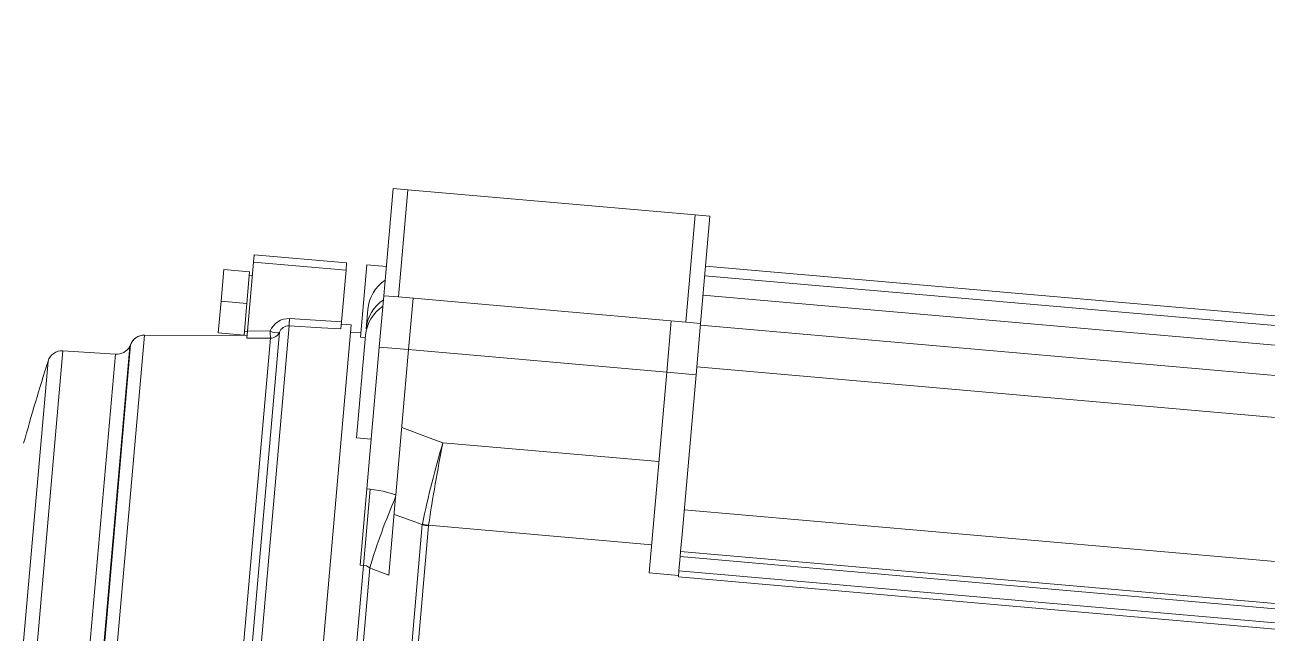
# Model space of a CAD drawing. Header units: inches. Extents: x 191440 to 383551, y 141400 to 284946.
# Drawn here: x 191696.481 to 191696.8392, y 141505.7998 to 141505.9751 of the extents above; entities that cross this region are included whole.
import ezdxf

# ---------------------------------------------------------------- set-up
doc = ezdxf.new("R2010")
doc.units = ezdxf.units.IN
doc.header["$MEASUREMENT"] = 0
doc.layers.add('MOTOR', color=140, linetype='Continuous', lineweight=9)
doc.layers.add('Sanitary', color=6, linetype='Continuous')
doc.styles.add('ROMANS', font='romans', dxfattribs={"height": 1})
doc.dimstyles.new('osama', dxfattribs={"dimtxt": 50, "dimasz": 45, "dimexe": 0.18, "dimexo": 0.0625, "dimgap": 0.2, "dimtad": 0, "dimdec": 0, "dimzin": 0, "dimdsep": 46, "dimtxsty": 'ROMANS', "dimcen": 0, "dimse1": 1, "dimse2": 1, "dimclrd": 3, "dimclre": 3, "dimclrt": 5, "dimadec": 0, "dimazin": 0, "dimtfac": 0.6, "dimtdec": 0, "dimtmove": 2, "dimatfit": 3, "dimfxl": 1, "dimtolj": 1, "dimtzin": 0, "dimarcsym": 0})

msp = doc.modelspace()

# ---------------------------------------------------------------- linework, layer by layer
msp.add_circle((191696.5306204692, 141505.7278839571, -678.405), 1.7578125)
at = {"layer": 'MOTOR', "linetype": 'Continuous'}
for p, q in [((191696.5845065684, 141505.8970449361, -678.405), (191696.587210734, 141505.9279536897, -678.405)), ((191696.587210734, 141505.9279536897, -678.405), (191696.591425564, 141505.9275849398, -678.405)), ((191696.591425564, 141505.9275849398, -678.405), (191696.5887213985, 141505.8966761862, -678.405)), ((191696.591425564, 141505.9275849398, -678.405), (191696.6743172214, 141505.9203328595, -678.405)), ((191696.6716130558, 141505.8894241059, -678.405), (191696.6743172214, 141505.9203328595, -678.405)), ((191696.6743172214, 141505.9203328595, -678.405), (191696.6785320514, 141505.9199641097, -678.405)), ((191696.6785320514, 141505.9199641097, -678.405), (191696.6758278859, 141505.8890553561, -678.405)), ((191696.5469176494, 141505.9067291478, -678.405), (191696.5470998563, 141505.9088117823, -678.405)), ((191696.5470998563, 141505.9088117823, -678.405), (191696.5737937799, 141505.9064763666, -678.405)), ((191696.5451786967, 141505.8868528273, -678.405), (191696.5469176494, 141505.9067291478, -678.405)), ((191696.573611573, 141505.9043937321, -678.405), (191696.5469176494, 141505.9067291478, -678.405)), ((191696.5737937799, 141505.9064763666, -678.405), (191696.573611573, 141505.9043937321, -678.405)), ((191696.577796972, 141505.8850798683, -678.405), (191696.5796242948, 141505.9059662626, -678.405)), ((191696.5852440681, 141505.9054745962, -678.405), (191696.5796242948, 141505.9059662626, -678.405)), ((191696.6772725211, 141505.9055676126, -678.405), (191696.9133030031, 141505.8849176212, -678.405)), ((191696.5375815245, 141505.8954875569, -678.405), (191696.5383804825, 141505.9046196886, -678.405)), ((191696.5383804825, 141505.9046196886, -678.405), (191696.5458266822, 141505.9039682305, -678.405)), ((191696.5450277241, 141505.8948360988, -678.405), (191696.5458266822, 141505.9039682305, -678.405)), ((191696.5465836065, 141505.9029110202, -678.405), (191696.5457406405, 141505.9029847702, -678.405)), ((191696.5723124481, 141505.8895446669, -678.405), (191696.573611573, 141505.9043937321, -678.405)), ((191696.6770300891, 141505.9027966025, -678.405), (191696.9130605711, 141505.8821466111, -678.405)), ((191696.5367825665, 141505.8863554251, -678.405), (191696.5375815245, 141505.8954875569, -678.405)), ((191696.5375815245, 141505.8954875569, -678.405), (191696.5450277241, 141505.8948360988, -678.405)), ((191696.5442287661, 141505.885703967, -678.405), (191696.5450277241, 141505.8948360988, -678.405)), ((191696.5832125419, 141505.8822541454, -678.405), (191696.5845065684, 141505.8970449361, -678.405)), ((191696.5887213985, 141505.8966761862, -678.405), (191696.5845065684, 141505.8970449361, -678.405)), ((191696.5887213985, 141505.8966761862, -678.405), (191696.6716130558, 141505.8894241059, -678.405)), ((191696.5929362285, 141505.8963074364, -678.405), (191696.591642202, 141505.8815166457, -678.405)), ((191696.6765383955, 141505.897176519, -678.405), (191696.9125688775, 141505.8765265276, -678.405)), ((191696.5794219081, 141505.8874714797, -678.405), (191696.5799136017, 141505.8930915631, -678.405)), ((191696.5572002135, 141505.888378889, -678.405), (191696.5431636306, 141505.7279400129, -678.405)), ((191696.5573069479, 141505.8904460334, -678.405), (191696.5723124481, 141505.8895446669, -678.405)), ((191696.5750672089, 141505.8886687415, -678.405), (191696.5589036739, 141505.7039186917, -678.405)), ((191696.5723124481, 141505.8895446669, -678.405), (191696.5721319588, 141505.8874816647, -678.405)), ((191696.5750672089, 141505.8886687415, -678.405), (191696.5722508848, 141505.8888409953, -678.405)), ((191696.6661041993, 141505.875002065, -678.405), (191696.6673982258, 141505.8897928558, -678.405)), ((191696.6758278859, 141505.8890553561, -678.405), (191696.6716130558, 141505.8894241059, -678.405)), ((191696.6758278859, 141505.8890553561, -678.405), (191696.6745338594, 141505.8742645654, -678.405)), ((191696.6757813742, 141505.8885237256, -678.405), (191696.9118118562, 141505.8678737342, -678.405)), ((191696.5154780932, 141505.8856858422, -678.405), (191696.5013673733, 141505.7243995752, -678.405)), ((191696.5154780932, 141505.8856858422, -678.405), (191696.5154963744, 141505.8857015359, -678.405)), ((191696.5450674589, 141505.8855813726, -678.405), (191696.5154780932, 141505.8856858422, -678.405)), ((191696.5367825665, 141505.8863554251, -678.405), (191696.5442287661, 141505.885703967, -678.405)), ((191696.5382389339, 141505.7294339116, -678.405), (191696.5518325368, 141505.8848095041, -678.405)), ((191696.5544216243, 141505.8864979172, -678.405), (191696.5406836242, 141505.729471858, -678.405)), ((191696.5443148078, 141505.8866874274, -678.405), (191696.5451577738, 141505.8866136774, -678.405)), ((191696.5449975983, 141505.8847828627, -678.405), (191696.5451786967, 141505.8868528273, -678.405)), ((191696.5451786967, 141505.8868528273, -678.405), (191696.5517668199, 141505.8868789761, -678.405)), ((191696.5779034621, 141505.8862970558, -678.405), (191696.574882834, 141505.8865613265, -678.405)), ((191696.5766775404, 141505.8561032141, -678.405), (191696.5792618938, 141505.8856425087, -678.405)), ((191696.5792019154, 141505.8849569517, -678.405), (191696.577796972, 141505.8850798683, -678.405)), ((191696.4919874561, 141505.8811591823, -678.405), (191696.4771070158, 141505.711074972, -678.405)), ((191696.5071237511, 141505.8802334068, -678.405), (191696.4919874561, 141505.8811591823, -678.405)), ((191696.5071237511, 141505.8802334068, -678.405), (191696.4922087133, 141505.7097537447, -678.405)), ((191696.51130482, 141505.8824036246, -678.405), (191696.4974372894, 141505.7238970242, -678.405)), ((191696.511503338, 141505.8829136169, -678.405), (191696.4976399944, 141505.724454874, -678.405)), ((191696.511503338, 141505.8829136169, -678.405), (191696.51130482, 141505.8824036246, -678.405)), ((191696.579637585, 141505.8413922002, -678.405), (191696.5832125419, 141505.8822541454, -678.405)), ((191696.591642202, 141505.8815166457, -678.405), (191696.5832125419, 141505.8822541454, -678.405)), ((191696.5879757737, 141505.839609178, -678.405), (191696.591642202, 141505.8815166457, -678.405)), ((191696.6661041993, 141505.875002065, -678.405), (191696.591642202, 141505.8815166457, -678.405)), ((191696.4876932686, 141505.8782059141, -678.405), (191696.4731018623, 141505.7114253775, -678.405)), ((191696.6747314363, 141505.8765228801, -678.405), (191696.9107619183, 141505.8558728887, -678.405)), ((191696.6610425611, 141505.8171472757, -678.405), (191696.6661041993, 141505.875002065, -678.405)), ((191696.6745338594, 141505.8742645654, -678.405), (191696.6661041993, 141505.875002065, -678.405)), ((191696.6705036807, 141505.8281994127, -678.405), (191696.6745338594, 141505.8742645654, -678.405)), ((191696.5766775404, 141505.8561032141, -678.405), (191696.5808923705, 141505.8557344642, -678.405)), ((191696.6015424705, 141505.8546653733, -678.405), (191696.6638480657, 141505.84921434, -678.405)), ((191696.5777133434, 141505.8193980187, -678.405), (191696.579637585, 141505.8413922002, -678.405)), ((191696.5786851955, 141505.8193129927, -678.405), (191696.580609437, 141505.8413071742, -678.405)), ((191696.579637585, 141505.8413922002, -678.405), (191696.580609437, 141505.8413071742, -678.405)), ((191696.5879239471, 141505.8390167974, -678.405), (191696.5859558496, 141505.8165213398, -678.405)), ((191696.5879757737, 141505.839609178, -678.405), (191696.5879239471, 141505.8390167974, -678.405)), ((191696.6711258262, 141505.835310568, -678.405), (191696.9071563082, 141505.8146605766, -678.405)), ((191696.5906341184, 141505.774356403, -678.405), (191696.5955945061, 141505.8310538943, -678.405)), ((191696.597397475, 141505.8307215308, -678.405), (191696.5924530621, 141505.7742066325, -678.405)), ((191696.5955945061, 141505.8310538943, -678.405), (191696.595629648, 141505.8312633088, -678.405)), ((191696.5974158641, 141505.8308619173, -678.405), (191696.597397475, 141505.8307215308, -678.405)), ((191696.6617500061, 141505.8252334092, -678.405), (191696.5974158641, 141505.8308619173, -678.405)), ((191696.6700720562, 141505.8232659219, -678.405), (191696.6705036807, 141505.8281994127, -678.405)), ((191696.6699461455, 141505.8218267562, -678.405), (191696.6700720562, 141505.8232659219, -678.405)), ((191696.6700720562, 141505.8232659219, -678.405), (191696.9061025382, 141505.8026159304, -678.405)), ((191696.5748591762, 141505.7755813921, -678.405), (191696.5786851955, 141505.8193129927, -678.405)), ((191696.5786851955, 141505.8193129927, -678.405), (191696.5777133434, 141505.8193980187, -678.405)), ((191696.6695900479, 141505.8177565422, -678.405), (191696.6699461455, 141505.8218267562, -678.405)), ((191696.6699461455, 141505.8218267562, -678.405), (191696.9059766275, 141505.8011767648, -678.405)), ((191696.5804542486, 141505.8185929703, -678.405), (191696.5766781157, 141505.7754315743, -678.405)), ((191696.6610425611, 141505.8171472757, -678.405), (191696.6694722212, 141505.816409776, -678.405)), ((191696.6694370873, 141505.8160081946, -678.405), (191696.6695900479, 141505.8177565422, -678.405)), ((191696.6694370873, 141505.8160081946, -678.405), (191696.9054675693, 141505.7953582032, -678.405)), ((191696.6695900479, 141505.8177565422, -678.405), (191696.9056205299, 141505.7971065507, -678.405))]:
    msp.add_line(p, q, dxfattribs=at)
at = {"layer": 'MOTOR', "linetype": 'Continuous', "elevation": -678.405, "flags": 128}
for points in [[(191696.5721319588, 141505.8874816647), (191696.5665010203, 141505.8878200345), (191696.5572002135, 141505.888378889)], [(191696.5518325368, 141505.8848095041), (191696.5461929452, 141505.8847875463), (191696.5449975983, 141505.8847828627)], [(191696.5896777447, 141505.8590627959), (191696.5978949849, 141505.8560183429), (191696.6015424705, 141505.8546653733)], [(191696.580609437, 141505.8413071742), (191696.5843157678, 141505.8407229241), (191696.5879757737, 141505.839609178)], [(191696.5955945061, 141505.8310538943), (191696.5900246534, 141505.8330692968), (191696.5874840003, 141505.833988182)], [(191696.5804542486, 141505.8185929703), (191696.5794719727, 141505.8191376633), (191696.5786851955, 141505.8193129927)], [(191696.5859558496, 141505.8165213398), (191696.5813601403, 141505.8182520534), (191696.5804542486, 141505.8185929703)]]:
    msp.add_lwpolyline(points, dxfattribs=at)
at = {"layer": 'MOTOR', "linetype": 'Continuous'}
for centre, radius, start, end in [((191696.5911531485, 141505.8921082302, -678.405), 0.01128248000242999, 123.6821874449132, 174.9999999999193), ((191696.5906614549, 141505.8864881468, -678.405), 0.01128248000243002, 123.6821874449132, 174.9999999999193), ((191696.5905014406, 141505.8846591758, -678.405), 0.01128248000242988, 123.6821874449132, 174.9999999999193), ((191696.5570395594, 141505.8847755074, -678.405), 0.005676826810054931, 87.3002693696707, 158.2513217052835), ((191696.5571123456, 141505.8855159234, -678.405), 0.002864313645045978, 88.2420744566754, 159.9501635320906), ((191696.6450345564, 141505.8848799993, -678.405), 0.08790400462635026, 176.3696333922989, 177.7188230322914), ((191696.5154718299, 141505.8814592519, -678.405), 0.004226594922592982, 89.91509320116394, 159.8732258802002), ((191696.5154794692, 141505.8814706397, -678.405), 0.004230930000911186, 89.77106742998524, 158.7647516150966), ((191696.5786840155, 141505.8866979632, -678.405), 0.02691780424959757, 179.6147026427469, 184.0229764756758), ((191696.5535364001, 141505.8897690619, -678.405), 0.003388806594117493, 238.5211437154572, 285.1424675244235), ((191696.5518412612, 141505.8876254429, -678.405), 0.002815952414066083, 269.82248595335, 336.3964037013372), ((191696.491729164, 141505.8769361438, -678.405), 0.004230930000911161, 86.50000000811366, 162.5354223105388), ((191696.5075518528, 141505.884521303, -678.405), 0.004309213900194334, 264.2985082063936, 330.56536445311), ((191697.2276074341, 141505.6454146934, -678.405), 0.7756705001670507, 162.5354223105388, 164.3592390668004), ((191696.8899135619, 141505.7693568256, -678.405), 0.3007248487717621, 163.5202520374652, 168.1202957063216), ((191697.1597814834, 141505.745628711, -678.405), 0.5687880002447991, 168.9479888370361, 171.3817330743635), ((191696.7642711063, 141505.7629426777, -678.405), 0.1920562216338979, 156.6651928607278, 163.1563863159796), ((191696.5982282113, 141505.8402844702, -678.405), 0.009598954833695007, 254.0752782051198, 265.0351571336577), ((191696.598637302, 141505.8404724701, -678.405), 0.009687860161932384, 251.9132881984546, 262.756915875838)]:
    msp.add_arc(centre, radius, start, end, dxfattribs=at)

# ---------------------------------------------------------------- leaders
at = {"layer": 'Sanitary', "ltscale": 0.5}
msp.add_leader([(191675.3895376889, 141510.2709593113, -678.405), (191675.7091439614, 141509.2026043592, -678.405), (191676.1723712728, 141509.1620772209, -678.405)], dimstyle='osama', override={"dimasz": 100, "dimgap": 0.09}, dxfattribs=at)

doc.saveas('drawing.dxf')
